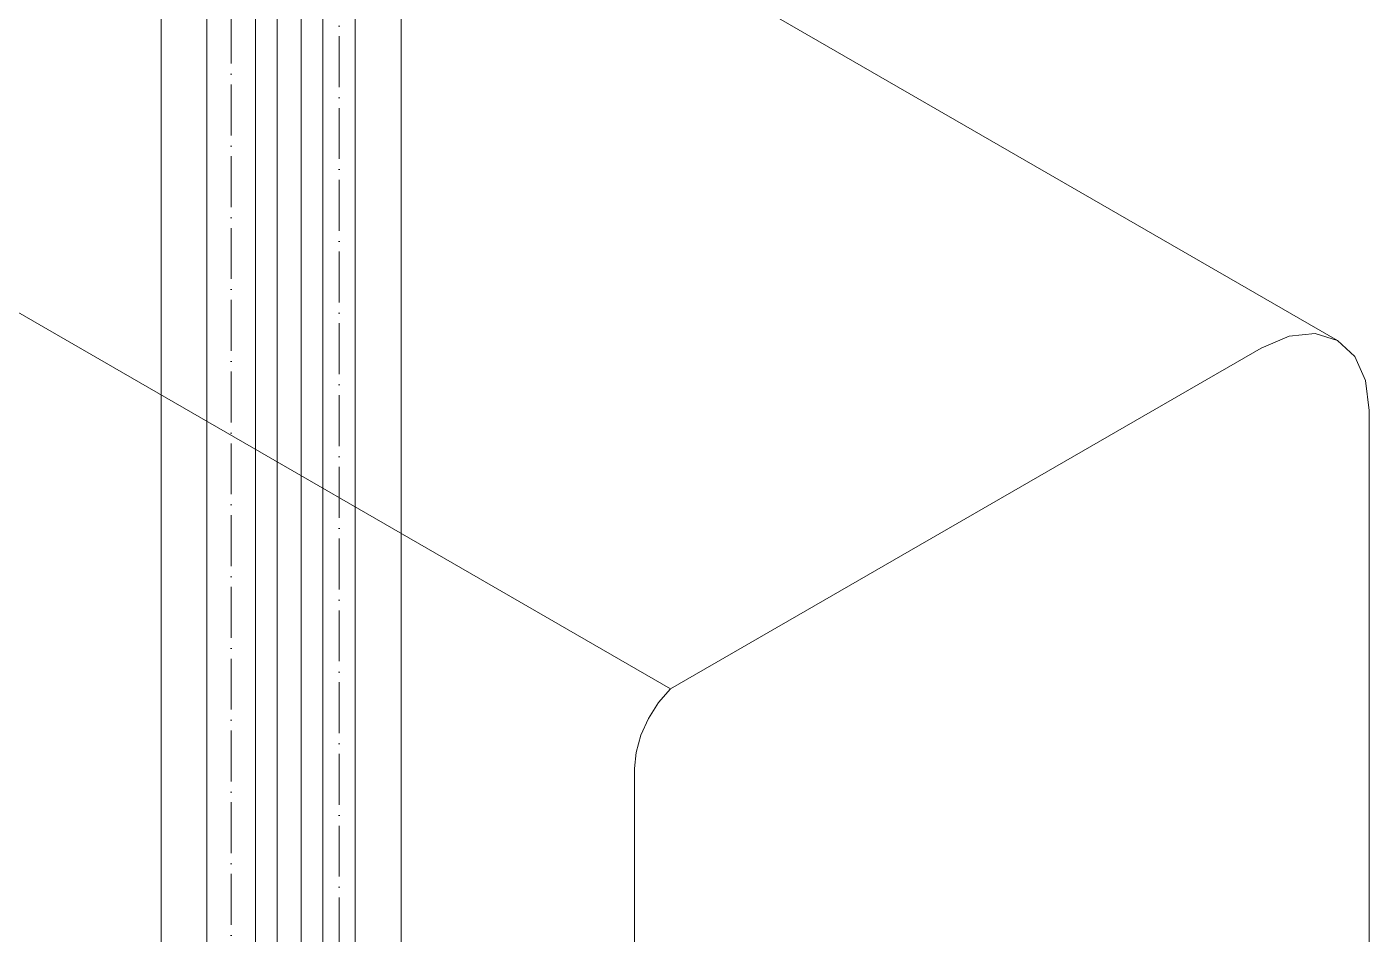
# Model space of a CAD drawing. Header units: millimetres. Extents: x -88595 to 880822, y -1054509 to -148035.
# Drawn here: x 432839.6 to 433103.1, y -358339.3 to -358161 of the extents above; entities that cross this region are included whole.
import ezdxf

# ---------------------------------------------------------------- set-up
doc = ezdxf.new("R2010")
doc.units = ezdxf.units.MM
doc.linetypes.add('$12$ADSK_Осевая', pattern=[14, 10, -2, 0, -2])
for name, color, linetype, lineweight in [('Изоляция', 7, 'Continuous', 18), ('Оборудование', 7, 'Continuous', 18), ('Трубопровод', 7, 'Continuous', 18)]:
    doc.layers.add(name, color=color, linetype=linetype, lineweight=lineweight)

# ---------------------------------------------------------------- blocks, each defined once
blk = doc.blocks.new('$0$ADSK_Настенный внутренний блок кондиционера1 - AS12BS4HRA-V151-В_ОВ3_1')
at = {"layer": 'Оборудование'}
for p, q in [((312.94, -3918.85), (-291.63, -3569.79)), ((-422.6, -3638.23), (181.98, -3987.29)), ((297.94, -3920.33), (181.98, -3987.29)), ((319.15, -4079.55), (319.15, -3932.58)), ((174.91, -4002.92), (174.91, -4203.66))]:
    blk.add_line(p, q, dxfattribs=at)
for points in [[(319.15, -3932.58, 0), (318.43, -3926.66, 0), (316.31, -3921.97, 0), (312.94, -3918.85, 0), (308.55, -3917.49, 0), (303.43, -3918, 0), (297.94, -3920.33, 0)], [(181.98, -3987.29, 0), (179.65, -3989.97, 0), (177.67, -3993.07, 0), (176.17, -3996.4, 0), (175.22, -3999.75, 0), (174.91, -4002.92, 0)]]:
    blk.add_polyline3d(points, dxfattribs=at)

msp = doc.modelspace()

# ---------------------------------------------------------------- linework, layer by layer
at = {"layer": 'Изоляция', "color": 134, "true_color": 0x00a6a6}
for p, q in [((432865.9, -357966.76), (432865.9, -358464.33)), ((432893.42, -358464.33), (432893.42, -357966.76))]:
    msp.add_line(p, q, dxfattribs=at)
at = {"layer": 'Изоляция', "color": 190, "true_color": 0x8000ff}
for p, q in [((432888.69, -357972.54), (432888.69, -358483.05)), ((432913.04, -358483.05), (432913.04, -357972.54))]:
    msp.add_line(p, q, dxfattribs=at)
at = {"layer": 'Трубопровод', "color": 134, "true_color": 0x00a6a6}
for p, q in [((432874.9, -357966.76), (432874.9, -358464.33)), ((432884.42, -358464.33), (432884.42, -357966.76))]:
    msp.add_line(p, q, dxfattribs=at)
at = {"layer": 'Трубопровод', "color": 134, "linetype": '$12$ADSK_Осевая', "true_color": 0x00a6a6}
msp.add_line((432879.66, -358464.33), (432879.66, -357966.76), dxfattribs=at)
msp.add_line((432879.66, -358464.33), (432879.66, -357966.76), dxfattribs=at)
at = {"layer": 'Трубопровод', "color": 190, "true_color": 0x8000ff}
for p, q in [((432897.69, -357972.54), (432897.69, -358483.05)), ((432904.04, -358483.05), (432904.04, -357972.54))]:
    msp.add_line(p, q, dxfattribs=at)
at = {"layer": 'Трубопровод', "color": 190, "linetype": '$12$ADSK_Осевая', "true_color": 0x8000ff}
msp.add_line((432900.87, -358483.05), (432900.87, -357972.54), dxfattribs=at)
msp.add_line((432900.87, -358483.05), (432900.87, -357972.54), dxfattribs=at)

# ---------------------------------------------------------------- block references
at = {"layer": 'Оборудование'}
msp.add_blockref('$0$ADSK_Настенный внутренний блок кондиционера1 - AS12BS4HRA-V151-В_ОВ3_1', (432783.95, -354303.79), dxfattribs=at)

doc.saveas('drawing.dxf')
